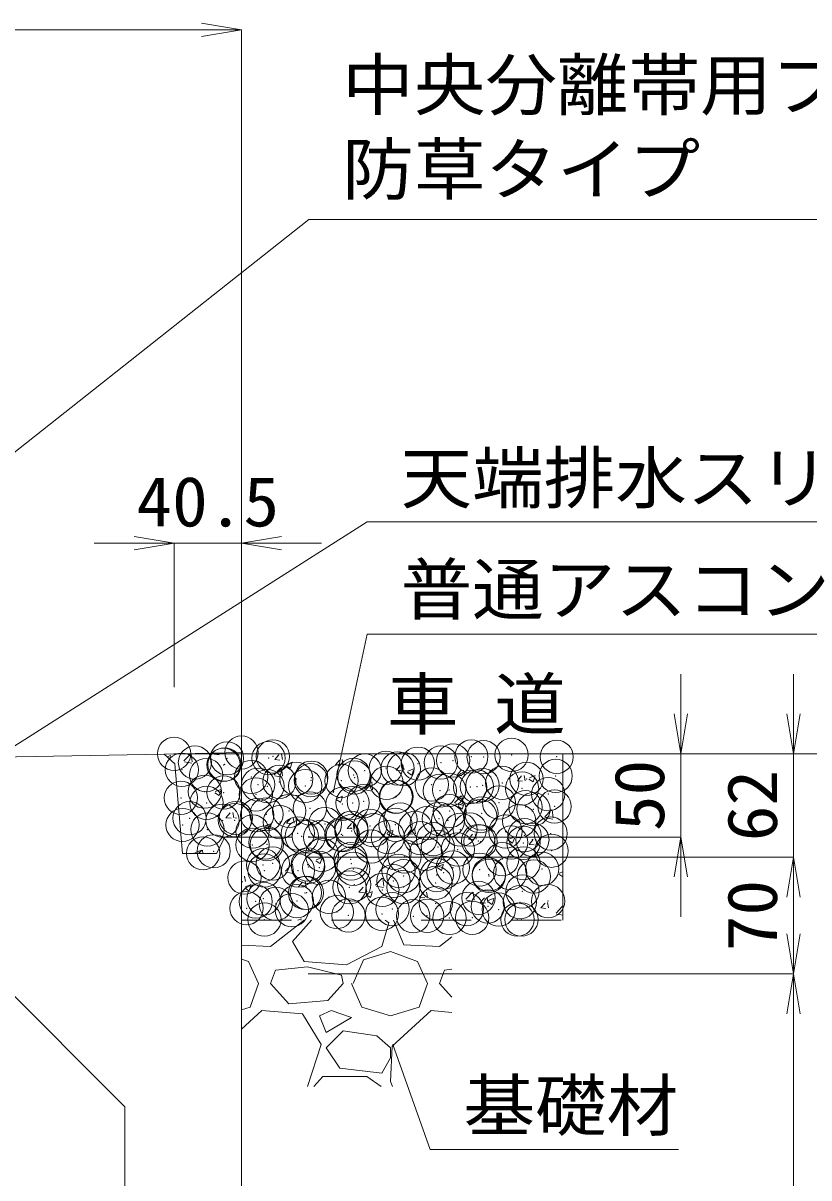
# Model space of a CAD drawing. Units: millimetres at full size. Extents: x 164402 to 209100, y 872507 to 885397.
# Drawn here: x 198253 to 198725, y 882700 to 883394 of the extents above; entities that cross this region are included whole.
import ezdxf
from ezdxf.enums import TextEntityAlignment as Align

# ---------------------------------------------------------------- set-up
doc = ezdxf.new("R2010")
doc.units = ezdxf.units.MM
doc.header["$LTSCALE"] = 40
doc.header["$PDMODE"] = 32
doc.header["$PDSIZE"] = 20
doc.linetypes.add('USER1', pattern=[1.35, 0.75, -0.6])
for name, color, linetype, lineweight in [('0_2', 7, 'Continuous', 13), ('ハッチング', 7, 'Continuous', 5), ('作業エリア', 11, 'Continuous', 13), ('寸法線', 7, 'Continuous', 13), ('本体', 2, 'Continuous', 13), ('補助線', 8, 'Continuous', 13)]:
    doc.layers.add(name, color=color, linetype=linetype, lineweight=lineweight)
doc.styles.add('ＭＳ 明朝', font='')
doc.styles.get('ＭＳ 明朝').set_extended_font_data('MS Mincho')

# ---------------------------------------------------------------- blocks, each defined once
blk = doc.blocks.new('open_arrow')
at = {"color": 0, "linetype": 'Continuous', "lineweight": -2}
blk.add_lwpolyline([(7.5, 1.25), (0, 0), (7.5, -1.25)], dxfattribs=at)

msp = doc.modelspace()

# ---------------------------------------------------------------- linework, layer by layer
at = {"layer": '0_2'}
for p, q in [((198337.56, 882954.39), (198343.56, 882954.5)), ((198343.56, 882954.5), (198613.56, 882954.5))]:
    msp.add_line(p, q, dxfattribs=at)
at = {"layer": '0_2', "linetype": 'USER1', "lineweight": 5}
for p, q in [((198384.06, 882904.5), (198577.06, 882904.5)), ((198384.06, 882854.5), (198577.06, 882854.5))]:
    msp.add_line(p, q, dxfattribs=at)
at = {"layer": 'ハッチング'}
for p, q in [((198339.36, 882952.76), (198341.55, 882953.6)), ((198349.46, 882950.28), (198353.41, 882954.41)), ((198354.4, 882949.63), (198353.84, 882954.46)), ((198367.67, 882954.23), (198367.9, 882954.5)), ((198367.67, 882954.22), (198370.71, 882953.95)), ((198372.31, 882954.24), (198372.26, 882954.5)), ((198404.11, 882951.04), (198406.56, 882953.96)), ((198408.74, 882951.06), (198408.16, 882954.24)), ((198340.83, 882951.44), (198341.33, 882952.93)), ((198349.77, 882949.61), (198354.29, 882948.91)), ((198404.11, 882951.03), (198407.15, 882950.76)), ((198410.71, 882947.52), (198413.24, 882945.82)), ((198411, 882948.17), (198414.56, 882949.53)), ((198413.31, 882945.79), (198414.34, 882948.86)), ((198440.55, 882947.85), (198443, 882950.77)), ((198440.55, 882947.84), (198443.58, 882947.57)), ((198445.18, 882947.87), (198444.59, 882951.05)), ((198476.99, 882944.67), (198479.43, 882947.58)), ((198481.62, 882944.68), (198481.03, 882947.86)), ((198403.67, 882941.87), (198407.63, 882946)), ((198403.99, 882941.2), (198408.51, 882940.5)), ((198408.62, 882941.22), (198408.06, 882946.05)), ((198476.98, 882944.65), (198480.02, 882944.39)), ((198483.72, 882943.45), (198486.24, 882941.75)), ((198484.01, 882944.1), (198487.57, 882945.46)), ((198486.32, 882941.72), (198487.35, 882944.79)), ((198513.42, 882941.48), (198515.87, 882944.4)), ((198513.42, 882941.46), (198516.46, 882941.2)), ((198518.05, 882941.49), (198517.47, 882944.68)), ((198549.86, 882938.29), (198552.31, 882941.21)), ((198554.49, 882938.3), (198553.9, 882941.49)), ((198557.01, 882940.03), (198560.57, 882941.4)), ((198559.32, 882937.65), (198560.35, 882940.72)), ((198368.32, 882931.78), (198371.88, 882933.15)), ((198457.89, 882933.47), (198461.84, 882937.59)), ((198458.2, 882932.79), (198462.72, 882932.09)), ((198462.83, 882932.81), (198462.27, 882937.64)), ((198549.86, 882938.28), (198552.89, 882938.01)), ((198556.72, 882939.38), (198559.25, 882937.68)), ((198368.03, 882931.14), (198370.55, 882929.43)), ((198370.63, 882929.41), (198371.66, 882932.48)), ((198441.03, 882927.07), (198443.56, 882925.36)), ((198441.33, 882927.71), (198444.88, 882929.08)), ((198443.63, 882925.34), (198444.66, 882928.41)), ((198512.1, 882925.06), (198516.06, 882929.18)), ((198517.05, 882924.41), (198516.49, 882929.23)), ((198374.72, 882916.02), (198377.17, 882918.94)), ((198379.36, 882916.03), (198378.77, 882919.22)), ((198512.42, 882924.39), (198516.94, 882923.68)), ((198514.04, 882923), (198516.57, 882921.29)), ((198514.33, 882923.65), (198517.89, 882925.01)), ((198516.64, 882921.27), (198517.67, 882924.34)), ((198566.32, 882916.65), (198570.28, 882920.77)), ((198571.27, 882916), (198570.7, 882920.82)), ((198374.72, 882916), (198377.76, 882915.74)), ((198398.64, 882911.33), (198402.2, 882912.69)), ((198400.95, 882908.95), (198401.98, 882912.02)), ((198411.16, 882912.83), (198413.61, 882915.75)), ((198411.16, 882912.82), (198414.2, 882912.55)), ((198415.79, 882912.84), (198415.2, 882916.03)), ((198447.6, 882909.64), (198450.05, 882912.56)), ((198452.23, 882909.66), (198451.64, 882912.84)), ((198566.64, 882915.98), (198571.15, 882915.28)), ((198398.35, 882910.68), (198400.88, 882908.98)), ((198447.6, 882909.63), (198450.63, 882909.36)), ((198471.36, 882906.61), (198473.88, 882904.91)), ((198471.65, 882907.26), (198475.21, 882908.63)), ((198473.96, 882904.89), (198474.99, 882907.95)), ((198484.03, 882906.45), (198486.48, 882909.37)), ((198484.03, 882906.44), (198487.07, 882906.17)), ((198488.67, 882906.47), (198488.08, 882909.65)), ((198521.51, 882904.5), (198522.92, 882906.19)), ((198524.88, 882904.5), (198524.52, 882906.47)), ((198520.47, 882903.27), (198521.51, 882904.5)), ((198520.47, 882903.25), (198523.51, 882902.99)), ((198525.1, 882903.28), (198524.88, 882904.5)), ((198544.36, 882902.55), (198546.89, 882900.84)), ((198544.65, 882903.19), (198548.06, 882904.5)), ((198546.96, 882900.82), (198547.99, 882903.89)), ((198548.06, 882904.5), (198548.21, 882904.56)), ((198556.91, 882900.08), (198559.36, 882903)), ((198556.91, 882900.06), (198559.94, 882899.8)), ((198561.54, 882900.09), (198560.95, 882903.28)), ((198355.96, 882894.94), (198359.52, 882896.31)), ((198358.22, 882894.5), (198360.15, 882896.51)), ((198358.92, 882894.5), (198359.3, 882895.64)), ((198360.82, 882894.5), (198360.58, 882896.56)), ((198428.96, 882890.88), (198432.52, 882892.24)), ((198431.27, 882888.5), (198432.3, 882891.57)), ((198410.41, 882883.98), (198414.36, 882888.1)), ((198415.35, 882883.33), (198414.79, 882888.15)), ((198428.67, 882890.23), (198431.2, 882888.53)), ((198501.68, 882886.16), (198504.21, 882884.46)), ((198501.97, 882886.81), (198505.53, 882888.17)), ((198504.28, 882884.43), (198505.31, 882887.5)), ((198384.06, 882880.54), (198384.22, 882880.73)), ((198384.06, 882877.59), (198384.81, 882877.53)), ((198386.4, 882877.82), (198385.82, 882881.01)), ((198410.72, 882883.31), (198415.24, 882882.61)), ((198418.21, 882874.62), (198420.66, 882877.54)), ((198422.84, 882874.63), (198422.25, 882877.82)), ((198464.62, 882875.57), (198468.58, 882879.7)), ((198469.57, 882874.92), (198469.01, 882879.75)), ((198574.68, 882882.09), (198577.06, 882880.49)), ((198574.98, 882882.74), (198577.06, 882883.54)), ((198385.99, 882873.85), (198388.52, 882872.14)), ((198386.28, 882874.49), (198389.84, 882875.86)), ((198388.59, 882872.12), (198389.62, 882875.19)), ((198418.21, 882874.6), (198421.24, 882874.34)), ((198454.64, 882871.42), (198457.68, 882871.15)), ((198454.65, 882871.43), (198457.1, 882874.35)), ((198459.28, 882871.45), (198458.69, 882874.63)), ((198459.29, 882870.42), (198462.84, 882871.79)), ((198461.6, 882868.05), (198462.63, 882871.12)), ((198464.94, 882874.9), (198469.46, 882874.2)), ((198491.08, 882868.24), (198493.53, 882871.16)), ((198495.71, 882868.26), (198495.13, 882871.44)), ((198518.84, 882867.16), (198522.8, 882871.29)), ((198523.79, 882866.51), (198523.22, 882871.34)), ((198458.99, 882869.78), (198461.52, 882868.07)), ((198491.08, 882868.23), (198494.12, 882867.96)), ((198519.16, 882866.49), (198523.67, 882865.79)), ((198527.52, 882865.06), (198529.97, 882867.97)), ((198527.52, 882865.04), (198530.56, 882864.78)), ((198532.15, 882865.07), (198531.56, 882868.25)), ((198532, 882865.71), (198534.53, 882864)), ((198532.29, 882866.35), (198535.85, 882867.72)), ((198534.6, 882863.98), (198535.63, 882867.05)), ((198563.96, 882861.87), (198566.41, 882864.79)), ((198568.59, 882861.88), (198568, 882865.07)), ((198563.96, 882861.85), (198566.99, 882861.59)), ((198573.05, 882858.76), (198577.01, 882862.88)), ((198573.37, 882858.08), (198577.06, 882857.51)), ((198401.41, 882838.74), (198421.81, 882854.5)), ((198414.62, 882841.78), (198426.06, 882854.5)), ((198417.81, 882854.5), (198420.16, 882855.4)), ((198419.87, 882854.5), (198419.94, 882854.73)), ((198472.53, 882852.96), (198468.46, 882838.74)), ((198470.3, 882854.5), (198472.53, 882852.96)), ((198475.46, 882854.5), (198481.67, 882839.75)), ((198503.01, 882838.74), (198510.51, 882844.54)), ((198384.06, 882839.56), (198401.41, 882838.74)), ((198421.73, 882829.59), (198414.62, 882841.78)), ((198468.46, 882838.74), (198447.13, 882827.56)), ((198457.29, 882830.61), (198473.54, 882835.69)), ((198473.54, 882835.69), (198489.8, 882829.59)), ((198481.67, 882839.75), (198503.01, 882838.74)), ((198384.06, 882831.14), (198388.2, 882829.59)), ((198388.2, 882829.59), (198394.3, 882816.38)), ((198447.13, 882827.56), (198421.73, 882829.59)), ((198451.19, 882816.38), (198457.29, 882830.61)), ((198489.8, 882829.59), (198495.9, 882816.38)), ((198401.41, 882816.38), (198404.46, 882824.51)), ((198423.76, 882826.54), (198404.46, 882824.51)), ((198444.08, 882821.46), (198423.76, 882826.54)), ((198503.01, 882816.38), (198506.06, 882824.51)), ((198510.51, 882824.98), (198506.06, 882824.51)), ((198389.22, 882802.16), (198394.3, 882816.38)), ((198412.58, 882804.19), (198401.41, 882816.38)), ((198445.1, 882816.38), (198435.95, 882806.22)), ((198445.1, 882816.38), (198444.08, 882821.46)), ((198450.18, 882816.38), (198456.27, 882802.16)), ((198490.82, 882802.16), (198495.9, 882816.38)), ((198510.51, 882808.19), (198503.01, 882816.38)), ((198384.06, 882800.64), (198389.22, 882802.16)), ((198435.95, 882806.22), (198412.58, 882804.19)), ((198456.27, 882802.16), (198473.54, 882797.08)), ((198473.54, 882797.08), (198490.82, 882802.16)), ((198396.33, 882800.13), (198384.06, 882788.93)), ((198420.71, 882798.1), (198396.33, 882800.13)), ((198431.89, 882779.81), (198420.71, 882798.1)), ((198437.98, 882800.13), (198430.87, 882797.08)), ((198430.87, 882797.08), (198434.94, 882786.92)), ((198434.94, 882786.92), (198450.18, 882796.06)), ((198450.18, 882796.06), (198437.98, 882800.13)), ((198497.93, 882800.13), (198474.56, 882778.79)), ((198510.51, 882799.08), (198497.93, 882800.13)), ((198445.1, 882787.94), (198434.94, 882777.78)), ((198465.42, 882784.89), (198445.1, 882787.94)), ((198473.54, 882777.78), (198465.42, 882784.89)), ((198423.79, 882754.49), (198431.89, 882779.81)), ((198434.94, 882777.78), (198443.06, 882765.58)), ((198474.56, 882778.79), (198473.54, 882757.46)), ((198473.54, 882771.68), (198473.54, 882777.78)), ((198468.46, 882762.54), (198473.54, 882771.68)), ((198427.49, 882754.49), (198432.9, 882760.5)), ((198432.9, 882760.5), (198459.32, 882760.5)), ((198443.06, 882765.58), (198468.46, 882762.54)), ((198459.32, 882760.5), (198468, 882754.49)), ((198473.54, 882757.46), (198474.79, 882754.49))]:
    msp.add_line(p, q, dxfattribs=at)
for p in [(198375.35, 882951.8), (198400.29, 882951.97), (198402.96, 882952.95), (198511.23, 882950.43), (198522.15, 882952.85), (198529.54, 882952.52), (198546.3, 882953.86), (198573.42, 882952.71), (198348.24, 882944.91), (198356.11, 882949.26), (198373.33, 882947.87), (198373.9, 882948.16), (198458.11, 882944.42), (198470.82, 882946.09), (198477.8, 882945.69), (198481.61, 882945.34), (198490.06, 882948.62), (198503.88, 882949.27), (198362.77, 882941.73), (198389.89, 882940.59), (198406.78, 882937.66), (198417.01, 882939.44), (198425.75, 882938.63), (198426.02, 882940.19), (198444.13, 882938.3), (198451.41, 882941.88), (198451.98, 882940.26), (198471.24, 882937.15), (198540.74, 882937.02), (198555.31, 882939.42), (198572.82, 882941.24), (198361.98, 882931.76), (198373.29, 882931.25), (198392.73, 882930.09), (198394.07, 882935.99), (198399.67, 882935.06), (198422.36, 882935.17), (198498.36, 882936), (198503.26, 882932.36), (198508.78, 882932.81), (198521.5, 882934.49), (198525.48, 882934.86), (198528.92, 882935.61), (198552.6, 882933.71), (198568.39, 882930.29), (198347.63, 882927.99), (198363.11, 882925), (198444.74, 882924.38), (198450.8, 882924.97), (198457.46, 882926.05), (198476.7, 882928.59), (198477.18, 882928.78), (198538.76, 882925.2), (198572.17, 882922.88), (198352.88, 882915.77), (198380.7, 882915.95), (198393.42, 882917.62), (198399.05, 882918.14), (198412.66, 882920.16), (198425.14, 882921.72), (198509.14, 882920.12), (198527.37, 882916.98), (198528.3, 882918.7), (198554.69, 882922.51), (198559.46, 882921.21), (198348.62, 882911.73), (198363.59, 882908.95), (198372.67, 882914.34), (198380, 882914.63), (198407.11, 882913.48), (198434.23, 882912.34), (198449.89, 882909.95), (198461.35, 882911.19), (198476.56, 882911.87), (198479.51, 882915.03), (198488.47, 882910.05), (198495.42, 882912.77), (198502.65, 882915.45), (198508.13, 882914.45), (198515.59, 882908.9), (198521.31, 882908.97), (198550.94, 882914.05), (198390.71, 882907.81), (198417.83, 882906.66), (198420.26, 882904.86), (198424.52, 882904.81), (198431.38, 882904.34), (198444.09, 882906.02), (198444.94, 882905.51), (198450.18, 882908.06), (198463.33, 882908.55), (198472.06, 882904.37), (198491.68, 882903.88), (198499.18, 882903.22), (198526.3, 882902.08), (198527.69, 882901.79), (198542.71, 882907.75), (198554.07, 882905.6), (198558.81, 882902.84), (198569.82, 882906.61), (198367.34, 882895.91), (198390.63, 882899.78), (198398.44, 882901.23), (198399.29, 882900.12), (198462.06, 882898.79), (198475.94, 882894.96), (198502.03, 882898.54), (198514.01, 882896.95), (198546.09, 882901.17), (198553.42, 882900.93), (198570.34, 882896.27), (198361.01, 882894.69), (198402.81, 882888.62), (198423.9, 882887.9), (198432.43, 882893.71), (198449.56, 882891.15), (198449.97, 882888.52), (198482.05, 882892.74), (198494.77, 882894.41), (198540.71, 882891.19), (198553.45, 882888.69), (198397.01, 882887.66), (198397.82, 882884.32), (198418.01, 882884.31), (198424.13, 882886.52), (198430.73, 882885.98), (198451.24, 882885.37), (198478.36, 882884.22), (198481.46, 882881.02), (198501.41, 882881.63), (198505.48, 882883.08), (198511.08, 882886.1), (198527.07, 882884.88), (198532.6, 882881.93), (198532.73, 882881.13), (198545.45, 882882.81), (198564.69, 882885.34), (198385.93, 882880.08), (198448.94, 882874.24), (198451.83, 882875.93), (198475.33, 882878.05), (198481.41, 882874.38), (198500.65, 882876.91), (198559.72, 882880.79), (198397.2, 882867.41), (198422.21, 882870.85), (198423.28, 882870.99), (198436.61, 882868.48), (198468.69, 882872.7), (198526.45, 882867.97), (198552.84, 882871.78), (198387.12, 882861.7), (198392.58, 882865.76), (198404.65, 882864.27), (198414.23, 882860.56), (198417.37, 882865.95), (198474.71, 882861.14), (198500.79, 882864.71), (198519.37, 882861.1), (198532.08, 882862.77), (198538.61, 882860.88), (198551.32, 882865.3), (198568.24, 882865.96), (198397.83, 882854.88), (198441.35, 882859.41), (198448.32, 882857.33), (198468.47, 882858.27), (198487.28, 882856.87), (198495.59, 882857.12), (198508.99, 882855.79), (198522.71, 882855.97), (198549.82, 882854.83), (198552.22, 882854.86)]:
    msp.add_point(p, dxfattribs=at)
at = {"layer": '作業エリア'}
msp.add_point((198343.56, 882954.5), dxfattribs=at)
at = {"layer": '寸法線'}
for p, q in [((198216.56, 883389.86), (198384.06, 883389.86)), ((198384.06, 882944.5), (198384.06, 883389.86)), ((198295.56, 883081.24), (198432.06, 883081.24)), ((198343.56, 882994.5), (198343.56, 883081.24)), ((198384.06, 882995.29), (198384.06, 883081.24)), ((198647.99, 882856.5), (198647.99, 883002.5)), ((198715.79, 883002.5), (198715.79, 882844.29)), ((198383.56, 882954.5), (198647.99, 882954.5)), ((198383.56, 882954.5), (198795.79, 882954.5)), ((198383.56, 882954.5), (198715.79, 882954.5)), ((198424.06, 882904.5), (198647.99, 882904.5)), ((198424.06, 882892.29), (198715.79, 882892.29)), ((198424.06, 882892.29), (198715.79, 882892.29)), ((198715.79, 882822.29), (198715.79, 882892.29)), ((198424.06, 882822.29), (198715.79, 882822.29)), ((198424.06, 882822.29), (198715.79, 882822.29)), ((198715.79, 882422.29), (198715.79, 882822.29))]:
    msp.add_line(p, q, dxfattribs=at)
at = {"layer": '寸法線', "lineweight": 9}
for points in [[(198183.8, 883085.4), (198424.61, 883275.86), (198913.3, 883275.86)], [(198236.66, 882952.35), (198459.64, 883094.07), (198820.78, 883094.07)]]:
    msp.add_lwpolyline(points, dxfattribs=at)
at = {"layer": '寸法線'}
for points in [[(198439.11, 882930.99), (198459.64, 883026.51), (198738.32, 883026.51)], [(198474.9, 882779.75), (198497.44, 882716.59), (198646.69, 882716.59)]]:
    msp.add_lwpolyline(points, dxfattribs=at)
at = {"layer": '本体', "lineweight": 20}
for p, q in [((198234.26, 882952.39), (198337.56, 882954.39)), ((198384.06, 882352.29), (198384.06, 882904.5)), ((198234.06, 882822.29), (198314.06, 882742.29)), ((198314.06, 882516.32), (198314.06, 882742.29))]:
    msp.add_line(p, q, dxfattribs=at)
at = {"layer": '本体'}
for p, q in [((198337.56, 882954.39), (198344.06, 882948.52)), ((198344.06, 882948.52), (198348.56, 882894.5)), ((198369.06, 882894.5), (198374.06, 882904.5)), ((198374.06, 882904.5), (198384.06, 882904.5)), ((198348.56, 882894.5), (198369.06, 882894.5))]:
    msp.add_line(p, q, dxfattribs=at)
for p in [(198343.56, 882954.5), (198384.06, 882955.29)]:
    msp.add_point(p, dxfattribs=at)
at = {"layer": '補助線'}
for p, q in [((198384.06, 882955.31), (198337.56, 882954.38)), ((198384.06, 882904.5), (198384.06, 882955.31)), ((198577.06, 882954.5), (198577.06, 882854.5))]:
    msp.add_line(p, q, dxfattribs=at)
msp.add_point((198343.56, 882954.5), dxfattribs=at)

# ---------------------------------------------------------------- block references
at = {"layer": '寸法線'}
for p, xscale, yscale, rotation in [((198384.06, 883389.86), 3.2, 3.2, 180), ((198343.56, 883081.24), 3.2, 3.2, 180), ((198647.99, 882954.5), 3.2, 3.2, 90), ((198715.79, 882954.5), 3.2, 3.2, 90), ((198439.11, 882930.99), 0.16, 0.16, 77.9), ((198647.99, 882904.5), 3.2, 3.2, 270), ((198715.79, 882892.29), 3.2, 3.2, 270), ((198715.79, 882892.29), 3.2, 3.2, 270), ((198715.79, 882822.29), 3.2, 3.2, 90), ((198715.79, 882822.29), 3.2, 3.2, 270), ((198474.9, 882779.75), 0.16, 0.16, 289.6)]:
    msp.add_blockref('open_arrow', p, dxfattribs=dict(at, xscale=xscale, yscale=yscale, rotation=rotation))
at = {"layer": '寸法線', "xscale": 3.2, "yscale": 3.2}
msp.add_blockref('open_arrow', (198384.06, 883081.24), dxfattribs=at)

# ---------------------------------------------------------------- texts
at = {"layer": '0_2', "style": 'ＭＳ 明朝', "width": 1.05}
msp.add_text('車 道', height=30.02, dxfattribs=at).set_placement((198471.38, 882960.42), align=Align.BOTTOM_LEFT)
at = {"layer": '寸法線', "style": 'ＭＳ 明朝', "width": 1.05}
for s, p in [('中央分離帯用ブロックＣ', (198444.61, 883332.74)), ('防草タイプ', (198444.61, 883281.89))]:
    msp.add_text(s, height=30.02, dxfattribs=at).set_placement(p, align=Align.BOTTOM_LEFT)
for s, p in [('天端排水スリット', (198479.64, 883135.39)), ('普通アスコン', (198479.64, 883068.34)), ('基礎材', (198517.44, 882758.08))]:
    msp.add_text(s, height=30.02, dxfattribs=at).set_placement(p, align=Align.TOP_LEFT)
msp.add_text('40.5', height=30.02, dxfattribs=at).set_placement((198363.81, 883106.24), align=Align.MIDDLE_CENTER)
for s, p in [('50', (198622.99, 882929.5)), ('62', (198690.79, 882923.39)), ('70', (198690.79, 882857.29))]:
    msp.add_text(s, height=30.02, rotation=90, dxfattribs=at).set_placement(p, align=Align.MIDDLE_CENTER)

doc.saveas('drawing.dxf')
